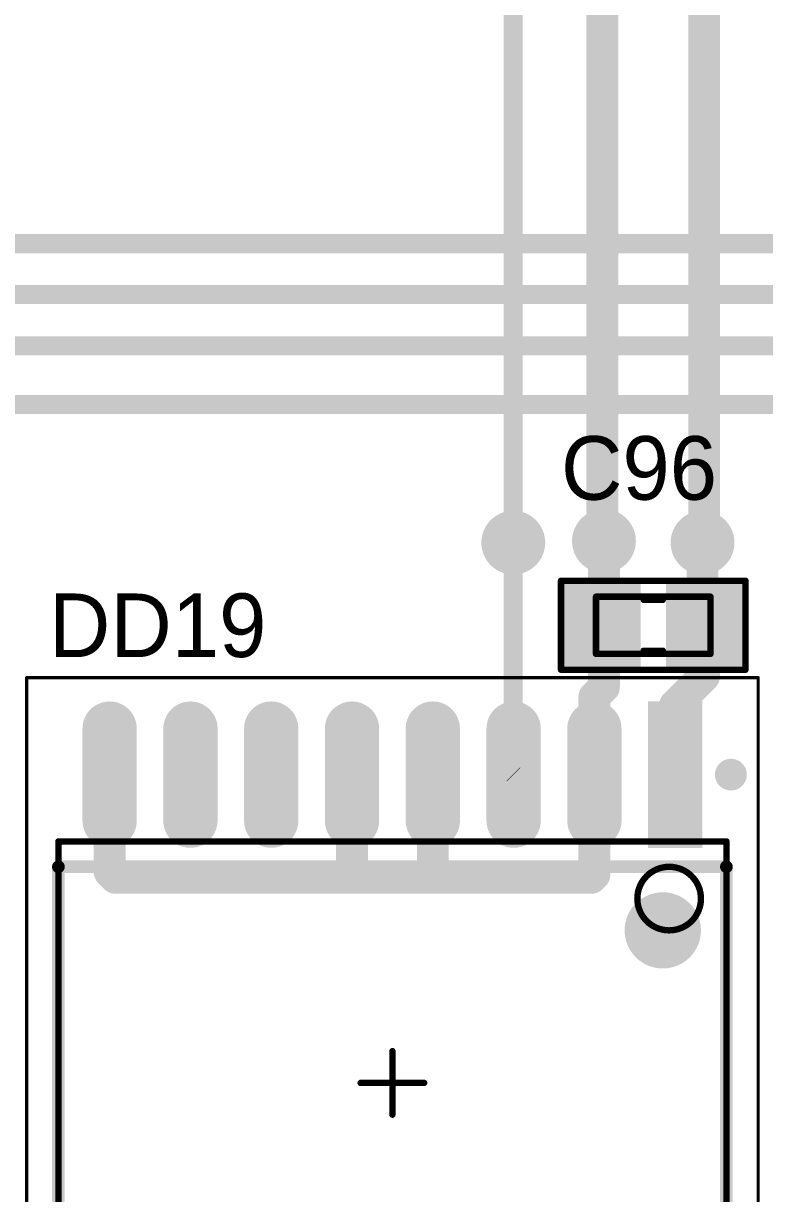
# Model space of a CAD drawing. Header units: millimetres. Extents: x 29 to 180, y 30 to 200.
# Drawn here: x 111.1 to 122.75, y 61.26 to 79.67 of the extents above; entities that cross this region are included whole.
import ezdxf

# ---------------------------------------------------------------- set-up
doc = ezdxf.new("R2010")
doc.units = ezdxf.units.MM
for name, color, linetype in [('BottomLayer', 5, 'Continuous'), ('BottomSolder', 6, 'Continuous'), ('Mechanical13', 56, 'Continuous'), ('Mechanical15', 56, 'Continuous'), ('MultiLayer', 9, 'Continuous'), ('TopLayer', 1, 'Continuous'), ('TopOverlay', 2, 'Continuous'), ('TopPaste', 8, 'Continuous'), ('TopSolder', 216, 'Continuous'), ('ViaHoleLayer', 16, 'Continuous')]:
    doc.layers.add(name, color=color, linetype=linetype)

# ---------------------------------------------------------------- blocks, each defined once
blk = doc.blocks.new('SMD_C_0603_296')
at = {"layer": 'Mechanical13', "const_width": 0.1}
for points in [[(-0.9, -0.45), (-0.9, 0.45)], [(-0.9, 0.45), (0.9, 0.45)], [(0.9, -0.45), (0.9, 0.45)], [(-0.9, -0.45), (0.9, -0.45)]]:
    blk.add_lwpolyline(points, dxfattribs=at)
at = {"layer": 'Mechanical13', "const_width": 0.05}
for points in [[(-0.925, 0.45, 1), (-0.875, 0.45, 1)], [(-0.925, 0.45, 1), (-0.875, 0.45, 1)], [(0.875, 0.45, 1), (0.925, 0.45, 1)], [(0.875, 0.45, 1), (0.925, 0.45, 1)], [(-0.925, -0.45, 1), (-0.875, -0.45, 1)], [(-0.925, -0.45, 1), (-0.875, -0.45, 1)], [(0.875, -0.45, 1), (0.925, -0.45, 1)], [(0.875, -0.45, 1), (0.925, -0.45, 1)]]:
    blk.add_lwpolyline(points, format="xyb", close=True, dxfattribs=at)
at = {"layer": 'Mechanical15', "const_width": 0.05}
for points in [[(-1.475, -0.7), (-1.475, 0.7)], [(-1.475, 0.7), (1.45, 0.7)], [(1.45, -0.7), (1.45, 0.7)], [(-1.475, -0.7), (1.45, -0.7)]]:
    blk.add_lwpolyline(points, dxfattribs=at)
at = {"layer": 'Mechanical15', "const_width": 0.025}
for points in [[(-1.488, 0.7, 1), (-1.463, 0.7, 1)], [(-1.488, 0.7, 1), (-1.463, 0.7, 1)], [(1.438, 0.7, 1), (1.462, 0.7, 1)], [(1.438, 0.7, 1), (1.462, 0.7, 1)], [(-1.488, -0.7, 1), (-1.463, -0.7, 1)], [(-1.488, -0.7, 1), (-1.463, -0.7, 1)], [(1.438, -0.7, 1), (1.462, -0.7, 1)], [(1.438, -0.7, 1), (1.462, -0.7, 1)]]:
    blk.add_lwpolyline(points, format="xyb", close=True, dxfattribs=at)
at = {"layer": 'TopLayer'}
for points in [[(-0.3, -0.55), (-0.3, 0.55), (-1.3, -0.55), (-1.3, 0.55)], [(1.3, -0.55), (1.3, 0.55), (0.3, -0.55), (0.3, 0.55)]]:
    blk.add_solid(points, dxfattribs=at)
at = {"layer": 'TopOverlay', "const_width": 0.1}
for points in [[(-1.45, -0.7), (-1.45, 0.7)], [(-1.45, 0.7), (1.45, 0.7)], [(1.45, -0.7), (1.45, 0.7)], [(-0.15, 0.4), (0.15, 0.4)], [(-0.15, -0.4), (0.15, -0.4)], [(-1.45, -0.7), (1.45, -0.7)]]:
    blk.add_lwpolyline(points, dxfattribs=at)
at = {"layer": 'TopOverlay', "const_width": 0.05}
for points in [[(-1.475, 0.7, 1), (-1.425, 0.7, 1)], [(-1.475, 0.7, 1), (-1.425, 0.7, 1)], [(1.425, 0.7, 1), (1.475, 0.7, 1)], [(1.425, 0.7, 1), (1.475, 0.7, 1)], [(-0.175, 0.4, 1), (-0.125, 0.4, 1)], [(0.125, 0.4, 1), (0.175, 0.4, 1)], [(-0.175, -0.4, 1), (-0.125, -0.4, 1)], [(0.125, -0.4, 1), (0.175, -0.4, 1)], [(-1.475, -0.7, 1), (-1.425, -0.7, 1)], [(-1.475, -0.7, 1), (-1.425, -0.7, 1)], [(1.425, -0.7, 1), (1.475, -0.7, 1)], [(1.425, -0.7, 1), (1.475, -0.7, 1)]]:
    blk.add_lwpolyline(points, format="xyb", close=True, dxfattribs=at)
at = {"layer": 'TopPaste'}
for points in [[(-0.3, -0.55), (-0.3, 0.55), (-1.3, -0.55), (-1.3, 0.55)], [(1.3, -0.55), (1.3, 0.55), (0.3, -0.55), (0.3, 0.55)]]:
    blk.add_solid(points, dxfattribs=at)
at = {"layer": 'TopSolder'}
for points in [[(-0.198, -0.652), (-0.198, 0.652), (-1.402, -0.652), (-1.402, 0.652)], [(1.402, -0.652), (1.402, 0.652), (0.198, -0.652), (0.198, 0.652)]]:
    blk.add_solid(points, dxfattribs=at)
blk = doc.blocks.new('SOIC127P1030X265_16M_389')
at = {"layer": 'Mechanical13', "const_width": 0.1}
for points in [[(3.8, 5.25), (-3.8, 5.25)], [(-3.8, -5.25), (-3.8, 5.25)], [(3.8, -5.25), (3.8, 5.25)], [(3.8, -5.25), (-3.8, -5.25)]]:
    blk.add_lwpolyline(points, dxfattribs=at)
at = {"layer": 'Mechanical13'}
for points, const_width in [([(-3.825, 5.25, 1), (-3.775, 5.25, 1)], 0.05), ([(-3.825, 5.25, 1), (-3.775, 5.25, 1)], 0.05), ([(3.775, 5.25, 1), (3.825, 5.25, 1)], 0.05), ([(3.775, 5.25, 1), (3.825, 5.25, 1)], 0.05), ([(-2.4, 4.35, 1), (-3.4, 4.35, 1)], 0.1), ([(-3.425, 4.35, 1), (-3.375, 4.35, 1)], 0.05), ([(-2.425, 4.35, 1), (-2.375, 4.35, 1)], 0.05), ([(-3.825, -5.25, 1), (-3.775, -5.25, 1)], 0.05), ([(-3.825, -5.25, 1), (-3.775, -5.25, 1)], 0.05), ([(3.775, -5.25, 1), (3.825, -5.25, 1)], 0.05), ([(3.775, -5.25, 1), (3.825, -5.25, 1)], 0.05)]:
    blk.add_lwpolyline(points, format="xyb", close=True, dxfattribs=dict(at, const_width=const_width))
at = {"layer": 'Mechanical15'}
for points, const_width in [([(6.375, 5.75), (-6.375, 5.75)], 0.05), ([(-6.375, -5.75), (-6.375, 5.75)], 0.05), ([(6.375, -5.75), (6.375, 5.75)], 0.05), ([(0, -0.5), (0, 0.5)], 0.1), ([(0.5, 0), (-0.5, 0)], 0.1), ([(6.375, -5.75), (-6.375, -5.75)], 0.05)]:
    blk.add_lwpolyline(points, dxfattribs=dict(at, const_width=const_width))
for points, const_width in [([(-6.388, 5.75, 1), (-6.363, 5.75, 1)], 0.025), ([(-6.388, 5.75, 1), (-6.363, 5.75, 1)], 0.025), ([(6.362, 5.75, 1), (6.387, 5.75, 1)], 0.025), ([(6.362, 5.75, 1), (6.387, 5.75, 1)], 0.025), ([(-0.025, 0.5, 1), (0.025, 0.5, 1)], 0.05), ([(-0.525, 0, 1), (-0.475, 0, 1)], 0.05), ([(0.475, 0, 1), (0.525, 0, 1)], 0.05), ([(-0.025, -0.5, 1), (0.025, -0.5, 1)], 0.05), ([(-6.388, -5.75, 1), (-6.363, -5.75, 1)], 0.025), ([(-6.388, -5.75, 1), (-6.363, -5.75, 1)], 0.025), ([(6.362, -5.75, 1), (6.387, -5.75, 1)], 0.025), ([(6.362, -5.75, 1), (6.387, -5.75, 1)], 0.025)]:
    blk.add_lwpolyline(points, format="xyb", close=True, dxfattribs=dict(at, const_width=const_width))
at = {"layer": 'TopLayer', "const_width": 0.65}
for points in [[(4.125, 4.445), (5.575, 4.445)], [(-5.575, 3.175), (-4.125, 3.175)], [(4.125, 3.175), (5.575, 3.175)], [(-5.575, 1.905), (-4.125, 1.905)], [(4.125, 1.905), (5.575, 1.905)], [(-5.575, 0.635), (-4.125, 0.635)], [(4.125, 0.635), (5.575, 0.635)], [(-5.575, -0.635), (-4.125, -0.635)], [(4.125, -0.635), (5.575, -0.635)], [(-5.575, -1.905), (-4.125, -1.905)], [(4.125, -1.905), (5.575, -1.905)], [(-5.575, -3.175), (-4.125, -3.175)], [(4.125, -3.175), (5.575, -3.175)], [(-5.575, -4.445), (-4.125, -4.445)], [(4.125, -4.445), (5.575, -4.445)]]:
    blk.add_lwpolyline(points, dxfattribs=at)
at = {"layer": 'TopLayer', "const_width": 0.325}
for points in [[(3.963, 4.445, 1), (4.287, 4.445, 1)], [(5.413, 4.445, 1), (5.737, 4.445, 1)], [(-5.737, 3.175, 1), (-5.413, 3.175, 1)], [(-4.287, 3.175, 1), (-3.963, 3.175, 1)], [(3.963, 3.175, 1), (4.287, 3.175, 1)], [(5.413, 3.175, 1), (5.737, 3.175, 1)], [(-5.737, 1.905, 1), (-5.413, 1.905, 1)], [(-4.287, 1.905, 1), (-3.963, 1.905, 1)], [(3.963, 1.905, 1), (4.287, 1.905, 1)], [(5.413, 1.905, 1), (5.737, 1.905, 1)], [(-5.737, 0.635, 1), (-5.413, 0.635, 1)], [(-4.287, 0.635, 1), (-3.963, 0.635, 1)], [(3.963, 0.635, 1), (4.287, 0.635, 1)], [(5.413, 0.635, 1), (5.737, 0.635, 1)], [(-5.737, -0.635, 1), (-5.413, -0.635, 1)], [(-4.287, -0.635, 1), (-3.963, -0.635, 1)], [(3.963, -0.635, 1), (4.287, -0.635, 1)], [(5.413, -0.635, 1), (5.737, -0.635, 1)], [(-5.737, -1.905, 1), (-5.413, -1.905, 1)], [(-4.287, -1.905, 1), (-3.963, -1.905, 1)], [(3.963, -1.905, 1), (4.287, -1.905, 1)], [(5.413, -1.905, 1), (5.737, -1.905, 1)], [(-5.737, -3.175, 1), (-5.413, -3.175, 1)], [(-4.287, -3.175, 1), (-3.963, -3.175, 1)], [(3.963, -3.175, 1), (4.287, -3.175, 1)], [(5.413, -3.175, 1), (5.737, -3.175, 1)], [(-5.737, -4.445, 1), (-5.413, -4.445, 1)], [(-4.287, -4.445, 1), (-3.963, -4.445, 1)], [(3.963, -4.445, 1), (4.287, -4.445, 1)], [(5.413, -4.445, 1), (5.737, -4.445, 1)]]:
    blk.add_lwpolyline(points, format="xyb", close=True, dxfattribs=at)
at = {"layer": 'TopLayer'}
blk.add_solid([(-3.8, 4.12), (-3.8, 4.77), (-5.9, 4.12), (-5.9, 4.77)], dxfattribs=at)
at = {"layer": 'TopOverlay'}
for points, const_width in [([(-4.725, 5.32, 1), (-4.975, 5.32, 1)], 0.25), ([(-5.038, 5.32, 1), (-4.913, 5.32, 1)], 0.125), ([(-4.787, 5.32, 1), (-4.663, 5.32, 1)], 0.125), ([(-3.45, 5.25, 1), (-3.35, 5.25, 1)], 0.1), ([(-3.45, 5.25, 1), (-3.35, 5.25, 1)], 0.1), ([(3.35, 5.25, 1), (3.45, 5.25, 1)], 0.1), ([(3.35, 5.25, 1), (3.45, 5.25, 1)], 0.1), ([(-2.1, 4.25, 1), (-2.7, 4.25, 1)], 0.6), ([(-2.85, 4.25, 1), (-2.55, 4.25, 1)], 0.3), ([(-2.25, 4.25, 1), (-1.95, 4.25, 1)], 0.3), ([(-3.45, -5.25, 1), (-3.35, -5.25, 1)], 0.1), ([(-3.45, -5.25, 1), (-3.35, -5.25, 1)], 0.1), ([(3.35, -5.25, 1), (3.45, -5.25, 1)], 0.1), ([(3.35, -5.25, 1), (3.45, -5.25, 1)], 0.1)]:
    blk.add_lwpolyline(points, format="xyb", close=True, dxfattribs=dict(at, const_width=const_width))
at = {"layer": 'TopOverlay', "const_width": 0.2}
for points in [[(3.4, 5.25), (-3.4, 5.25)], [(-3.4, -5.25), (-3.4, 5.25)], [(3.4, -5.25), (3.4, 5.25)], [(3.4, -5.25), (-3.4, -5.25)]]:
    blk.add_lwpolyline(points, dxfattribs=at)
at = {"layer": 'TopPaste', "const_width": 0.65}
for points in [[(4.125, 4.445), (5.575, 4.445)], [(-5.575, 3.175), (-4.125, 3.175)], [(4.125, 3.175), (5.575, 3.175)], [(-5.575, 1.905), (-4.125, 1.905)], [(4.125, 1.905), (5.575, 1.905)], [(-5.575, 0.635), (-4.125, 0.635)], [(4.125, 0.635), (5.575, 0.635)], [(-5.575, -0.635), (-4.125, -0.635)], [(4.125, -0.635), (5.575, -0.635)], [(-5.575, -1.905), (-4.125, -1.905)], [(4.125, -1.905), (5.575, -1.905)], [(-5.575, -3.175), (-4.125, -3.175)], [(4.125, -3.175), (5.575, -3.175)], [(-5.575, -4.445), (-4.125, -4.445)], [(4.125, -4.445), (5.575, -4.445)]]:
    blk.add_lwpolyline(points, dxfattribs=at)
at = {"layer": 'TopPaste', "const_width": 0.325}
for points in [[(3.963, 4.445, 1), (4.287, 4.445, 1)], [(5.413, 4.445, 1), (5.737, 4.445, 1)], [(-5.737, 3.175, 1), (-5.413, 3.175, 1)], [(-4.287, 3.175, 1), (-3.963, 3.175, 1)], [(3.963, 3.175, 1), (4.287, 3.175, 1)], [(5.413, 3.175, 1), (5.737, 3.175, 1)], [(-5.737, 1.905, 1), (-5.413, 1.905, 1)], [(-4.287, 1.905, 1), (-3.963, 1.905, 1)], [(3.963, 1.905, 1), (4.287, 1.905, 1)], [(5.413, 1.905, 1), (5.737, 1.905, 1)], [(-5.737, 0.635, 1), (-5.413, 0.635, 1)], [(-4.287, 0.635, 1), (-3.963, 0.635, 1)], [(3.963, 0.635, 1), (4.287, 0.635, 1)], [(5.413, 0.635, 1), (5.737, 0.635, 1)], [(-5.737, -0.635, 1), (-5.413, -0.635, 1)], [(-4.287, -0.635, 1), (-3.963, -0.635, 1)], [(3.963, -0.635, 1), (4.287, -0.635, 1)], [(5.413, -0.635, 1), (5.737, -0.635, 1)], [(-5.737, -1.905, 1), (-5.413, -1.905, 1)], [(-4.287, -1.905, 1), (-3.963, -1.905, 1)], [(3.963, -1.905, 1), (4.287, -1.905, 1)], [(5.413, -1.905, 1), (5.737, -1.905, 1)], [(-5.737, -3.175, 1), (-5.413, -3.175, 1)], [(-4.287, -3.175, 1), (-3.963, -3.175, 1)], [(3.963, -3.175, 1), (4.287, -3.175, 1)], [(5.413, -3.175, 1), (5.737, -3.175, 1)], [(-5.737, -4.445, 1), (-5.413, -4.445, 1)], [(-4.287, -4.445, 1), (-3.963, -4.445, 1)], [(3.963, -4.445, 1), (4.287, -4.445, 1)], [(5.413, -4.445, 1), (5.737, -4.445, 1)]]:
    blk.add_lwpolyline(points, format="xyb", close=True, dxfattribs=at)
at = {"layer": 'TopPaste'}
blk.add_solid([(-3.8, 4.12), (-3.8, 4.77), (-5.9, 4.12), (-5.9, 4.77)], dxfattribs=at)
at = {"layer": 'TopSolder', "const_width": 0.853}
for points in [[(4.125, 4.445), (5.575, 4.445)], [(-5.575, 3.175), (-4.125, 3.175)], [(4.125, 3.175), (5.575, 3.175)], [(-5.575, 1.905), (-4.125, 1.905)], [(4.125, 1.905), (5.575, 1.905)], [(-5.575, 0.635), (-4.125, 0.635)], [(4.125, 0.635), (5.575, 0.635)], [(-5.575, -0.635), (-4.125, -0.635)], [(4.125, -0.635), (5.575, -0.635)], [(-5.575, -1.905), (-4.125, -1.905)], [(4.125, -1.905), (5.575, -1.905)], [(-5.575, -3.175), (-4.125, -3.175)], [(4.125, -3.175), (5.575, -3.175)], [(-5.575, -4.445), (-4.125, -4.445)], [(4.125, -4.445), (5.575, -4.445)]]:
    blk.add_lwpolyline(points, dxfattribs=at)
at = {"layer": 'TopSolder', "const_width": 0.427}
for points in [[(3.912, 4.445, 1), (4.338, 4.445, 1)], [(5.362, 4.445, 1), (5.788, 4.445, 1)], [(-5.788, 3.175, 1), (-5.362, 3.175, 1)], [(-4.338, 3.175, 1), (-3.912, 3.175, 1)], [(3.912, 3.175, 1), (4.338, 3.175, 1)], [(5.362, 3.175, 1), (5.788, 3.175, 1)], [(-5.788, 1.905, 1), (-5.362, 1.905, 1)], [(-4.338, 1.905, 1), (-3.912, 1.905, 1)], [(3.912, 1.905, 1), (4.338, 1.905, 1)], [(5.362, 1.905, 1), (5.788, 1.905, 1)], [(-5.788, 0.635, 1), (-5.362, 0.635, 1)], [(-4.338, 0.635, 1), (-3.912, 0.635, 1)], [(3.912, 0.635, 1), (4.338, 0.635, 1)], [(5.362, 0.635, 1), (5.788, 0.635, 1)], [(-5.788, -0.635, 1), (-5.362, -0.635, 1)], [(-4.338, -0.635, 1), (-3.912, -0.635, 1)], [(3.912, -0.635, 1), (4.338, -0.635, 1)], [(5.362, -0.635, 1), (5.788, -0.635, 1)], [(-5.788, -1.905, 1), (-5.362, -1.905, 1)], [(-4.338, -1.905, 1), (-3.912, -1.905, 1)], [(3.912, -1.905, 1), (4.338, -1.905, 1)], [(5.362, -1.905, 1), (5.788, -1.905, 1)], [(-5.788, -3.175, 1), (-5.362, -3.175, 1)], [(-4.338, -3.175, 1), (-3.912, -3.175, 1)], [(3.912, -3.175, 1), (4.338, -3.175, 1)], [(5.362, -3.175, 1), (5.788, -3.175, 1)], [(-5.788, -4.445, 1), (-5.362, -4.445, 1)], [(-4.338, -4.445, 1), (-3.912, -4.445, 1)], [(3.912, -4.445, 1), (4.338, -4.445, 1)], [(5.362, -4.445, 1), (5.788, -4.445, 1)]]:
    blk.add_lwpolyline(points, format="xyb", close=True, dxfattribs=at)
at = {"layer": 'TopSolder'}
blk.add_solid([(-3.698, 4.018), (-3.698, 4.872), (-6.002, 4.018), (-6.002, 4.872)], dxfattribs=at)

msp = doc.modelspace()

# ---------------------------------------------------------------- linework, layer by layer
at = {"layer": 'BottomLayer'}
for points, const_width in [([(118.8, 71.5), (118.8, 83.5)], 0.3), ([(121.8, 71.525), (121.8, 81.9)], 0.5), ([(120.2, 71.55), (120.2, 80.5)], 0.5), ([(120.2, 71.55), (120.225, 71.525)], 0.5), ([(121.775, 71.5), (121.8, 71.525)], 0.5)]:
    msp.add_lwpolyline(points, dxfattribs=dict(at, const_width=const_width))
for points, const_width in [([(118.6, 71.5, 1), (119, 71.5, 1)], 0.4), ([(120.025, 71.525, 1), (120.425, 71.525, 1)], 0.4), ([(120.075, 71.55, 1), (120.325, 71.55, 1)], 0.25), ([(120.075, 71.55, 1), (120.325, 71.55, 1)], 0.25), ([(121.575, 71.5, 1), (121.975, 71.5, 1)], 0.4), ([(118.725, 71.5, 1), (118.875, 71.5, 1)], 0.15), ([(120.1, 71.525, 1), (120.35, 71.525, 1)], 0.25), ([(121.65, 71.5, 1), (121.9, 71.5, 1)], 0.25), ([(121.675, 71.525, 1), (121.925, 71.525, 1)], 0.25), ([(121.675, 71.525, 1), (121.925, 71.525, 1)], 0.25)]:
    msp.add_lwpolyline(points, format="xyb", close=True, dxfattribs=dict(at, const_width=const_width))
at = {"layer": 'BottomSolder', "const_width": 0.502}
for points in [[(118.549, 71.5, 1), (119.051, 71.5, 1)], [(119.974, 71.525, 1), (120.476, 71.525, 1)], [(121.524, 71.5, 1), (122.026, 71.5, 1)]]:
    msp.add_lwpolyline(points, format="xyb", close=True, dxfattribs=at)
at = {"layer": 'MultiLayer', "const_width": 0.4}
for points in [[(118.6, 71.5, 1), (119, 71.5, 1)], [(120.025, 71.525, 1), (120.425, 71.525, 1)], [(121.575, 71.5, 1), (121.975, 71.5, 1)]]:
    msp.add_lwpolyline(points, format="xyb", close=True, dxfattribs=at)
at = {"layer": 'TopLayer'}
for points, const_width in [([(92.004, 76.204), (138.533, 76.204)], 0.3), ([(95.204, 75.404), (137.396, 75.404)], 0.3), ([(92.804, 74.596), (130.396, 74.596)], 0.3), ([(93.775, 73.675), (138.04, 73.675)], 0.3), ([(118.8, 67.855), (118.8, 71.5)], 0.3), ([(120.225, 70.225), (120.225, 71.525)], 0.5), ([(121.775, 70.225), (121.775, 71.5)], 0.5), ([(120.2, 70.2), (120.225, 70.225)], 0.5), ([(120.2, 70.2), (120.225, 70.175)], 0.5), ([(120.225, 69.225), (120.225, 70.175)], 0.5), ([(121.775, 70.225), (121.8, 70.2)], 0.5), ([(121.8, 69.4), (121.8, 70.2)], 0.5), ([(121.345, 68.945), (121.8, 69.4)], 0.5), ([(120.075, 69.075), (120.225, 69.225)], 0.5), ([(120.075, 67.85), (120.075, 69.075)], 0.5), ([(121.345, 67.85), (121.345, 68.945)], 0.5), ([(112.455, 66.32), (112.455, 67.85)], 0.5), ([(116.265, 66.235), (116.265, 67.85)], 0.5), ([(117.535, 66.285), (117.535, 67.85)], 0.5), ([(118.8, 67.855), (118.805, 67.85)], 0.3), ([(120.075, 66.275), (120.075, 67.85)], 0.5), ([(112.455, 66.32), (112.55, 66.225)], 0.5), ([(112.55, 66.225), (116.275, 66.225)], 0.5), ([(116.265, 66.235), (116.275, 66.225)], 0.5), ([(116.275, 66.225), (117.475, 66.225)], 0.5), ([(117.475, 66.225), (117.535, 66.285)], 0.5), ([(117.475, 66.225), (120.025, 66.225)], 0.5), ([(120.025, 66.225), (120.075, 66.275)], 0.5)]:
    msp.add_lwpolyline(points, dxfattribs=dict(at, const_width=const_width))
for points, const_width in [([(118.6, 71.5, 1), (119, 71.5, 1)], 0.4), ([(120.025, 71.525, 1), (120.425, 71.525, 1)], 0.4), ([(121.575, 71.5, 1), (121.975, 71.5, 1)], 0.4), ([(118.725, 71.5, 1), (118.875, 71.5, 1)], 0.15), ([(120.1, 71.525, 1), (120.35, 71.525, 1)], 0.25), ([(121.65, 71.5, 1), (121.9, 71.5, 1)], 0.25), ([(120.075, 70.2, 1), (120.325, 70.2, 1)], 0.25), ([(120.075, 70.2, 1), (120.325, 70.2, 1)], 0.25), ([(120.1, 70.225, 1), (120.35, 70.225, 1)], 0.25), ([(120.1, 70.225, 1), (120.35, 70.225, 1)], 0.25), ([(120.1, 70.175, 1), (120.35, 70.175, 1)], 0.25), ([(120.1, 70.175, 1), (120.35, 70.175, 1)], 0.25), ([(121.65, 70.225, 1), (121.9, 70.225, 1)], 0.25), ([(121.65, 70.225, 1), (121.9, 70.225, 1)], 0.25), ([(121.675, 70.2, 1), (121.925, 70.2, 1)], 0.25), ([(121.675, 70.2, 1), (121.925, 70.2, 1)], 0.25), ([(121.675, 69.4, 1), (121.925, 69.4, 1)], 0.25), ([(121.675, 69.4, 1), (121.925, 69.4, 1)], 0.25), ([(120.1, 69.225, 1), (120.35, 69.225, 1)], 0.25), ([(120.1, 69.225, 1), (120.35, 69.225, 1)], 0.25), ([(119.95, 69.075, 1), (120.2, 69.075, 1)], 0.25), ([(119.95, 69.075, 1), (120.2, 69.075, 1)], 0.25), ([(121.22, 68.945, 1), (121.47, 68.945, 1)], 0.25), ([(121.22, 68.945, 1), (121.47, 68.945, 1)], 0.25), ([(112.33, 67.85, 1), (112.58, 67.85, 1)], 0.25), ([(116.14, 67.85, 1), (116.39, 67.85, 1)], 0.25), ([(117.41, 67.85, 1), (117.66, 67.85, 1)], 0.25), ([(118.725, 67.855, 1), (118.875, 67.855, 1)], 0.15), ([(118.725, 67.855, 1), (118.875, 67.855, 1)], 0.15), ([(118.73, 67.85, 1), (118.88, 67.85, 1)], 0.15), ([(119.95, 67.85, 1), (120.2, 67.85, 1)], 0.25), ([(119.95, 67.85, 1), (120.2, 67.85, 1)], 0.25), ([(121.22, 67.85, 1), (121.47, 67.85, 1)], 0.25), ([(112.33, 66.32, 1), (112.58, 66.32, 1)], 0.25), ([(112.33, 66.32, 1), (112.58, 66.32, 1)], 0.25), ([(112.425, 66.225, 1), (112.675, 66.225, 1)], 0.25), ([(112.425, 66.225, 1), (112.675, 66.225, 1)], 0.25), ([(116.14, 66.235, 1), (116.39, 66.235, 1)], 0.25), ([(116.14, 66.235, 1), (116.39, 66.235, 1)], 0.25), ([(116.15, 66.225, 1), (116.4, 66.225, 1)], 0.25), ([(116.15, 66.225, 1), (116.4, 66.225, 1)], 0.25), ([(116.15, 66.225, 1), (116.4, 66.225, 1)], 0.25), ([(117.35, 66.225, 1), (117.6, 66.225, 1)], 0.25), ([(117.35, 66.225, 1), (117.6, 66.225, 1)], 0.25), ([(117.35, 66.225, 1), (117.6, 66.225, 1)], 0.25), ([(117.41, 66.285, 1), (117.66, 66.285, 1)], 0.25), ([(117.41, 66.285, 1), (117.66, 66.285, 1)], 0.25), ([(119.9, 66.225, 1), (120.15, 66.225, 1)], 0.25), ([(119.9, 66.225, 1), (120.15, 66.225, 1)], 0.25), ([(119.95, 66.275, 1), (120.2, 66.275, 1)], 0.25), ([(119.95, 66.275, 1), (120.2, 66.275, 1)], 0.25)]:
    msp.add_lwpolyline(points, format="xyb", close=True, dxfattribs=dict(at, const_width=const_width))
at = {"layer": 'TopSolder', "const_width": 0.502}
for points in [[(118.549, 71.5, 1), (119.051, 71.5, 1)], [(119.974, 71.525, 1), (120.476, 71.525, 1)], [(121.524, 71.5, 1), (122.026, 71.5, 1)]]:
    msp.add_lwpolyline(points, format="xyb", close=True, dxfattribs=at)
at = {"layer": 'ViaHoleLayer', "const_width": 0.25}
for points in [[(118.675, 71.5, 1), (118.925, 71.5, 1)], [(120.1, 71.525, 1), (120.35, 71.525, 1)], [(121.65, 71.5, 1), (121.9, 71.5, 1)]]:
    msp.add_lwpolyline(points, format="xyb", close=True, dxfattribs=at)

# ---------------------------------------------------------------- block references
for name, p, rotation in [('SMD_C_0603_296', (121, 70.2), 360), ('SOIC127P1030X265_16M_389', (116.9, 63), 270)]:
    msp.add_blockref(name, p, dxfattribs=dict(rotation=rotation))

# ---------------------------------------------------------------- texts
at = {"layer": 'TopOverlay'}
for s, p in [('C96', (119.55, 72.175)), ('DD19', (111.5, 69.7))]:
    msp.add_text(s, height=1, dxfattribs=at).set_placement(p)

doc.saveas('drawing.dxf')
